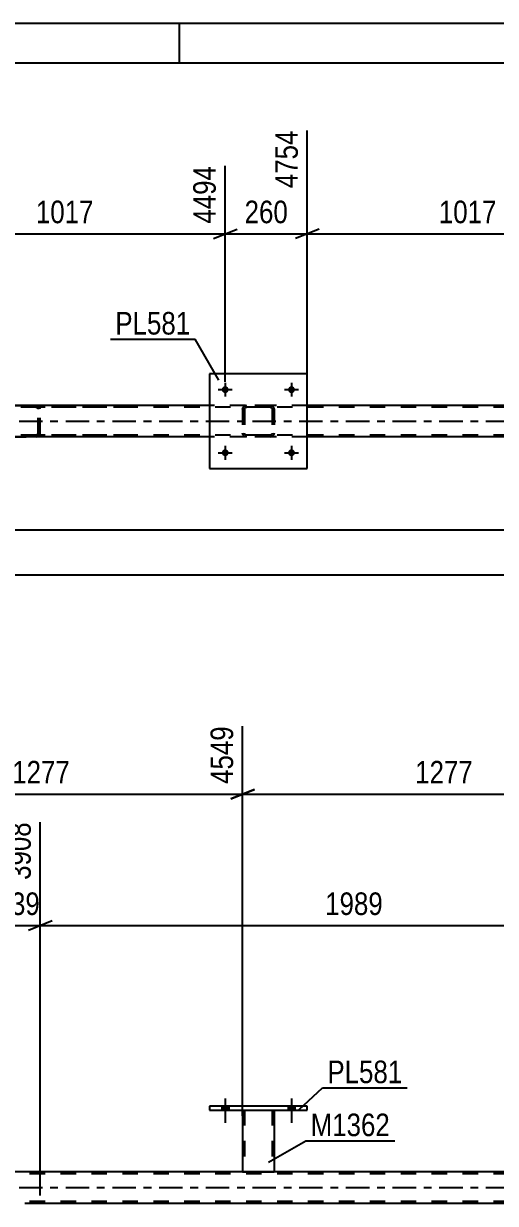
# Model space of a CAD drawing. Header units: millimetres. Extents: x 0 to 841, y 0 to 594.
# Drawn here: x 191.2 to 251, y 444.4 to 594 of the extents above; entities that cross this region are included whole.
import ezdxf

# ---------------------------------------------------------------- set-up
doc = ezdxf.new("R2010")
doc.units = ezdxf.units.MM
doc.linetypes.add('DXK_LINE_DOT2', pattern=[3.9198, 1.9599, -1.9599])
doc.linetypes.add('DXK_LINE_DOT3', pattern=[5.9187, 2.979, -0.9799, 0.9799, -0.9799])
doc.styles.add('Arial Narrow', font='ARIALN.TTF', dxfattribs={"height": 0.2})

# ---------------------------------------------------------------- blocks, each defined once
blk = doc.blocks.new('Unknown-272366397-1135')
at = {"color": 5, "linetype": 'Continuous'}
for p, q in [((841, 594), (0, 594)), ((211, 589), (211, 594)), ((836, 589), (5, 589))]:
    blk.add_line(p, q, dxfattribs=at)
blk = doc.blocks.new('Part-272366397-4423 - 4307')
at = {"color": 7, "linetype": 'DXK_LINE_DOT2'}
for p, q in [((758.41, 545.33), (95.95, 545.33)), ((227.19, 545.57), (214.79, 545.57)), ((758.41, 541.81), (95.95, 541.81)), ((227.19, 541.57), (214.79, 541.57))]:
    blk.add_line(p, q, dxfattribs=at)
at = {"color": 2, "linetype": 'Continuous'}
for p, q in [((214.79, 545.57), (176.11, 545.57)), ((265.87, 545.57), (227.19, 545.57)), ((214.79, 541.57), (176.11, 541.57)), ((265.87, 541.57), (227.19, 541.57))]:
    blk.add_line(p, q, dxfattribs=at)
at = {"color": 7, "linetype": 'DXK_LINE_DOT3'}
blk.add_line((95.95, 543.57), (758.41, 543.57), dxfattribs=at)
blk = doc.blocks.new('Part-272366397-4360 - 4307')
at = {"color": 7, "linetype": 'DXK_LINE_DOT2'}
for p, q in [((189.12, 545.26), (189.08, 545.09)), ((189.08, 542.05), (189.08, 545.09)), ((189.12, 545.27), (189.12, 545.26)), ((189.34, 545.09), (189.36, 545.18)), ((189.34, 542.05), (189.34, 545.09)), ((189.36, 545.18), (189.41, 545.26)), ((189.59, 545.57), (189.4, 545.53)), ((189.41, 545.26), (189.49, 545.31)), ((189.49, 545.31), (189.59, 545.33)), ((189.59, 545.57), (192.83, 545.57)), ((204.58, 545.57), (189.59, 545.57)), ((204.58, 545.33), (189.59, 545.33)), ((193.02, 545.53), (192.83, 545.57)), ((192.83, 545.33), (192.92, 545.31)), ((192.92, 545.31), (193.01, 545.26)), ((193.01, 545.26), (193.06, 545.18)), ((193.06, 545.18), (193.08, 545.09)), ((193.08, 542.05), (193.08, 545.09)), ((193.3, 545.26), (193.3, 545.27)), ((193.34, 545.09), (193.3, 545.26)), ((193.34, 542.05), (193.34, 545.09)), ((189.08, 542.05), (189.12, 541.87)), ((189.36, 541.96), (189.34, 542.05)), ((189.41, 541.88), (189.36, 541.96)), ((189.49, 541.83), (189.41, 541.88)), ((189.59, 541.81), (189.49, 541.83)), ((204.58, 541.81), (189.59, 541.81)), ((192.92, 541.83), (192.83, 541.81)), ((193.01, 541.88), (192.92, 541.83)), ((193.06, 541.96), (193.01, 541.88)), ((193.08, 542.05), (193.06, 541.96)), ((193.3, 541.87), (193.34, 542.05)), ((189.4, 541.61), (189.59, 541.57)), ((189.59, 541.57), (192.83, 541.57)), ((204.58, 541.57), (189.59, 541.57)), ((192.83, 541.57), (193.02, 541.61))]:
    blk.add_line(p, q, dxfattribs=at)
for centre, start, end in [((189.57, 545.07), 110.7583, 155.68), ((192.85, 545.07), 24.32, 69.2417), ((189.57, 542.07), 204.32, 249.2417), ((192.85, 542.07), 290.7583, 335.68)]:
    blk.add_arc(centre, 0.496, start, end, dxfattribs=at)
blk = doc.blocks.new('Part-272366397-7315 - 4307')
at = {"color": 2, "linetype": 'Continuous'}
for p, q in [((227.19, 549.57), (214.79, 549.57)), ((214.79, 549.57), (214.79, 537.57)), ((227.19, 537.57), (227.19, 549.57)), ((214.79, 537.57), (227.19, 537.57))]:
    blk.add_line(p, q, dxfattribs=at)
blk = doc.blocks.new('Part-272366397-7314 - 4307')
at = {"color": 7, "linetype": 'DXK_LINE_DOT2'}
for p, q in [((218.99, 545.09), (219.02, 545.27)), ((219.02, 545.27), (218.99, 545.09)), ((218.99, 545.09), (218.99, 542.05)), ((219.23, 545.09), (219.25, 545.18)), ((219.23, 545.09), (219.23, 542.05)), ((219.25, 545.18), (219.3, 545.26)), ((219.28, 545.53), (219.47, 545.57)), ((219.47, 545.57), (219.28, 545.53)), ((219.3, 545.26), (219.38, 545.31)), ((219.38, 545.31), (219.47, 545.33)), ((222.51, 545.57), (219.47, 545.57)), ((222.51, 545.33), (219.47, 545.33)), ((222.51, 545.57), (222.69, 545.53)), ((222.69, 545.53), (222.51, 545.57)), ((222.51, 545.33), (222.6, 545.31)), ((222.6, 545.31), (222.68, 545.26)), ((222.68, 545.26), (222.73, 545.18)), ((222.73, 545.18), (222.75, 545.09)), ((222.75, 545.09), (222.75, 542.05)), ((222.95, 545.27), (222.99, 545.09)), ((222.99, 545.09), (222.95, 545.27)), ((222.99, 545.09), (222.99, 542.05)), ((219.02, 541.87), (218.99, 542.05)), ((218.99, 542.05), (219.02, 541.87)), ((219.25, 541.96), (219.23, 542.05)), ((219.3, 541.88), (219.25, 541.96)), ((219.38, 541.83), (219.3, 541.88)), ((219.47, 541.81), (219.38, 541.83)), ((222.51, 541.81), (219.47, 541.81)), ((222.6, 541.83), (222.51, 541.81)), ((222.68, 541.88), (222.6, 541.83)), ((222.73, 541.96), (222.68, 541.88)), ((222.75, 542.05), (222.73, 541.96)), ((222.99, 542.05), (222.95, 541.87)), ((222.95, 541.87), (222.99, 542.05)), ((219.47, 541.57), (219.28, 541.61)), ((219.28, 541.61), (219.47, 541.57)), ((222.51, 541.57), (219.47, 541.57)), ((222.69, 541.61), (222.51, 541.57)), ((222.51, 541.57), (222.69, 541.61))]:
    blk.add_line(p, q, dxfattribs=at)
at = {"color": 7, "linetype": 'DXK_LINE_DOT3'}
blk.add_line((220.99, 543.57), (220.99, 543.57), dxfattribs=at)
at = {"color": 7, "linetype": 'DXK_LINE_DOT2'}
for centre, start, end in [((219.47, 545.09), 112.5, 157.5), ((219.47, 545.09), 112.5, 157.5), ((222.51, 545.09), 22.5, 67.5), ((222.51, 545.09), 22.5, 67.5), ((219.47, 542.05), 202.5, 247.5), ((219.47, 542.05), 202.5, 247.5), ((222.51, 542.05), 292.5, 337.5), ((222.51, 542.05), 292.5, 337.5)]:
    blk.add_arc(centre, 0.48, start, end, dxfattribs=at)
blk = doc.blocks.new('Bolt-272366397-7344 - 4307')
at = {"linetype": 'Continuous'}
for points in [[(217.23, 539.57, -1), (216.35, 539.57, -1)], [(225.63, 539.57, -1), (224.75, 539.57, -1)]]:
    blk.add_hatch(color=1, dxfattribs=at).paths.add_polyline_path(points)
at = {"color": 1, "linetype": 'Continuous'}
for p, q in [((216.79, 540.45), (216.79, 538.69)), ((225.19, 540.45), (225.19, 538.69)), ((215.91, 539.57), (217.67, 539.57)), ((224.31, 539.57), (226.07, 539.57))]:
    blk.add_line(p, q, dxfattribs=at)
blk = doc.blocks.new('Bolt-272366397-7345 - 4307')
at = {"linetype": 'Continuous'}
for points in [[(217.23, 547.57, -1), (216.35, 547.57, -1)], [(225.63, 547.57, -1), (224.75, 547.57, -1)]]:
    blk.add_hatch(color=1, dxfattribs=at).paths.add_polyline_path(points)
at = {"color": 1, "linetype": 'Continuous'}
for p, q in [((216.79, 548.45), (216.79, 546.69)), ((225.19, 548.45), (225.19, 546.69)), ((215.91, 547.57), (217.67, 547.57)), ((224.31, 547.57), (226.07, 547.57))]:
    blk.add_line(p, q, dxfattribs=at)
blk = doc.blocks.new('Bolt-272366397-6241 - 2830')
at = {"linetype": 'Continuous'}
for points in [[(216.35, 456.2), (217.23, 456.2), (217.23, 456.68), (216.35, 456.68)], [(224.75, 456.2), (225.63, 456.2), (225.63, 456.68), (224.75, 456.68)]]:
    blk.add_hatch(color=1, dxfattribs=at).paths.add_polyline_path(points)
at = {"color": 1, "linetype": 'Continuous'}
for p, q in [((216.35, 456.68), (216.35, 456.2)), ((216.79, 457.68), (216.79, 454.56)), ((217.23, 456.68), (217.23, 456.2)), ((224.75, 456.68), (224.75, 456.2)), ((225.19, 457.68), (225.19, 454.56)), ((225.63, 456.68), (225.63, 456.2))]:
    blk.add_line(p, q, dxfattribs=at)
blk = doc.blocks.new('Part-272366397-2989 - 2830')
at = {"color": 2, "linetype": 'Continuous'}
for p, q in [((751.77, 448.36), (95.95, 448.36)), ((272.9, 444.36), (193.34, 444.36))]:
    blk.add_line(p, q, dxfattribs=at)
at = {"color": 7, "linetype": 'DXK_LINE_DOT2'}
for p, q in [((758.41, 448.12), (95.95, 448.12)), ((758.41, 444.6), (95.95, 444.6)), ((193.34, 444.36), (187.76, 444.36))]:
    blk.add_line(p, q, dxfattribs=at)
at = {"color": 7, "linetype": 'DXK_LINE_DOT3'}
blk.add_line((95.95, 446.36), (758.41, 446.36), dxfattribs=at)
blk = doc.blocks.new('Part-272366397-6210 - 2830')
at = {"color": 2, "linetype": 'Continuous'}
for p, q in [((218.99, 456.2), (218.99, 448.36)), ((222.99, 456.2), (222.99, 448.36)), ((218.99, 448.36), (222.99, 448.36))]:
    blk.add_line(p, q, dxfattribs=at)
at = {"color": 7, "linetype": 'DXK_LINE_DOT2'}
for p, q in [((218.99, 456.2), (222.99, 456.2)), ((218.99, 456.2), (218.99, 456.2)), ((218.99, 456.2), (218.99, 456.2)), ((219.23, 456.2), (219.23, 448.36)), ((222.75, 456.2), (222.75, 448.36)), ((222.99, 456.2), (222.99, 456.2)), ((222.99, 456.2), (222.99, 456.2)), ((222.73, 448.36), (222.69, 448.36)), ((222.69, 448.36), (222.73, 448.36)), ((222.75, 448.36), (222.73, 448.36)), ((222.73, 448.36), (222.75, 448.36))]:
    blk.add_line(p, q, dxfattribs=at)
blk = doc.blocks.new('Part-272366397-6211 - 2830')
at = {"color": 2, "linetype": 'Continuous'}
for p, q in [((214.79, 456.68), (214.79, 456.2)), ((227.19, 456.68), (214.79, 456.68)), ((227.19, 456.2), (227.19, 456.68)), ((214.79, 456.2), (227.19, 456.2))]:
    blk.add_line(p, q, dxfattribs=at)
blk = doc.blocks.new('Bolt-272366397-6240 - 2830')
at = {"linetype": 'Continuous'}
for points in [[(216.35, 456.2), (217.23, 456.2), (217.23, 456.68), (216.35, 456.68)], [(224.75, 456.2), (225.63, 456.2), (225.63, 456.68), (224.75, 456.68)]]:
    blk.add_hatch(color=1, dxfattribs=at).paths.add_polyline_path(points)
at = {"color": 1, "linetype": 'Continuous'}
for p, q in [((216.35, 456.68), (216.35, 456.2)), ((216.79, 457.68), (216.79, 454.56)), ((217.23, 456.68), (217.23, 456.2)), ((224.75, 456.68), (224.75, 456.2)), ((225.19, 457.68), (225.19, 454.56)), ((225.63, 456.68), (225.63, 456.2))]:
    blk.add_line(p, q, dxfattribs=at)
blk = doc.blocks.new('StraightDimension-272366397-13902 - 4307')
at = {"color": 7, "linetype": 'Continuous'}
for p, q in [((227.19, 548.57), (227.19, 580.44)), ((267.87, 548.57), (267.87, 575.94)), ((228.69, 567.93), (225.69, 566.73)), ((227.19, 567.33), (267.87, 567.33)), ((266.37, 566.73), (269.37, 567.93))]:
    blk.add_line(p, q, dxfattribs=at)
at = {"color": 0}
blk.add_wipeout([(251.78, 568.08), (251.78, 572.28), (243.27, 572.28), (243.27, 568.08)], dxfattribs=at)
at = {"color": 3, "style": 'Arial Narrow'}
blk.add_text('1017', height=2.863, dxfattribs=at).set_placement((243.87, 568.68))
at = {"color": 0, "linetype": 'Continuous'}
blk.add_wipeout([(267.27, 576.54), (263.07, 576.54), (263.07, 568.03), (267.27, 568.03)], dxfattribs=at)
at = {"color": 3, "linetype": 'Continuous', "style": 'Arial Narrow'}
blk.add_text('5771', height=2.863, rotation=90.0002, dxfattribs=at).set_placement((266.67, 568.63))
blk = doc.blocks.new('StraightDimension-272366397-13904 - 4307')
at = {"color": 7, "linetype": 'Continuous'}
for p, q in [((176.11, 548.57), (176.11, 580.44)), ((216.79, 548.57), (216.79, 575.94)), ((177.61, 567.93), (174.61, 566.73)), ((176.11, 567.33), (216.79, 567.33)), ((215.29, 566.73), (218.29, 567.93))]:
    blk.add_line(p, q, dxfattribs=at)
at = {"color": 0}
blk.add_wipeout([(200.7, 568.08), (200.7, 572.28), (192.19, 572.28), (192.19, 568.08)], dxfattribs=at)
at = {"color": 3, "style": 'Arial Narrow'}
blk.add_text('1017', height=2.863, dxfattribs=at).set_placement((192.79, 568.68))
at = {"color": 0, "linetype": 'Continuous'}
blk.add_wipeout([(216.19, 576.54), (211.99, 576.54), (211.99, 568.03), (216.19, 568.03)], dxfattribs=at)
at = {"color": 3, "linetype": 'Continuous', "style": 'Arial Narrow'}
blk.add_text('4494', height=2.863, rotation=90.0002, dxfattribs=at).set_placement((215.59, 568.63))
blk = doc.blocks.new('StraightDimension-272366397-4458 - 4307')
at = {"color": 7, "linetype": 'Continuous'}
blk.add_line((58.83, 529.79), (758.41, 529.79), dxfattribs=at)
blk = doc.blocks.new('StraightDimension-272366397-9369 - 4307')
at = {"color": 7, "linetype": 'Continuous'}
blk.add_line((58.19, 524.07), (759.43, 524.07), dxfattribs=at)
blk = doc.blocks.new('StraightDimension-272366397-13903 - 4307')
at = {"color": 7, "linetype": 'Continuous'}
for p, q in [((227.19, 548.57), (227.19, 580.44)), ((216.79, 548.57), (216.79, 575.94)), ((215.29, 566.73), (218.29, 567.93)), ((216.79, 567.33), (227.19, 567.33)), ((228.69, 567.93), (225.69, 566.73))]:
    blk.add_line(p, q, dxfattribs=at)
at = {"color": 0}
blk.add_wipeout([(225.33, 568.08), (225.33, 572.28), (218.65, 572.28), (218.65, 568.08)], dxfattribs=at)
at = {"color": 3, "style": 'Arial Narrow'}
blk.add_text('260', height=2.863, dxfattribs=at).set_placement((219.25, 568.68))
at = {"color": 0, "linetype": 'Continuous'}
blk.add_wipeout([(226.59, 581.04), (222.39, 581.04), (222.39, 572.53), (226.59, 572.53)], dxfattribs=at)
at = {"color": 3, "linetype": 'Continuous', "style": 'Arial Narrow'}
blk.add_text('4754', height=2.863, rotation=90.0002, dxfattribs=at).set_placement((225.99, 573.13))
blk = doc.blocks.new('StraightDimension-272366397-3850 - 2830')
at = {"color": 7, "linetype": 'Continuous'}
for p, q in [((193.34, 445.36), (193.34, 492.71)), ((187.76, 445.36), (187.76, 488.21)), ((186.26, 478.99), (189.26, 480.19)), ((187.76, 479.59), (193.34, 479.59)), ((194.84, 480.19), (191.84, 478.99))]:
    blk.add_line(p, q, dxfattribs=at)
at = {"color": 0}
blk.add_wipeout([(193.89, 480.34), (193.89, 484.54), (187.21, 484.54), (187.21, 480.34)], dxfattribs=at)
at = {"color": 3, "style": 'Arial Narrow'}
blk.add_text('139', height=2.863, dxfattribs=at).set_placement((187.81, 480.94))
at = {"color": 0, "linetype": 'Continuous'}
blk.add_wipeout([(192.74, 493.31), (188.54, 493.31), (188.54, 484.79), (192.74, 484.79)], dxfattribs=at)
at = {"color": 3, "linetype": 'Continuous', "style": 'Arial Narrow'}
blk.add_text('3908', height=2.863, rotation=90.0002, dxfattribs=at).set_placement((192.14, 485.39))
blk = doc.blocks.new('StraightDimension-272366397-16121 - 2830')
at = {"color": 7, "linetype": 'Continuous'}
for p, q in [((167.91, 455.48), (167.91, 504.88)), ((218.99, 455.48), (218.99, 504.88)), ((169.41, 496.87), (166.41, 495.67)), ((217.49, 495.67), (220.49, 496.87)), ((167.91, 496.27), (218.99, 496.27))]:
    blk.add_line(p, q, dxfattribs=at)
at = {"color": 0}
blk.add_wipeout([(197.7, 497.02), (197.7, 501.22), (189.19, 501.22), (189.19, 497.02)], dxfattribs=at)
at = {"color": 3, "style": 'Arial Narrow'}
blk.add_text('1277', height=2.863, dxfattribs=at).set_placement((189.79, 497.62))
at = {"color": 0, "linetype": 'Continuous'}
blk.add_wipeout([(218.39, 505.48), (214.19, 505.48), (214.19, 496.97), (218.39, 496.97)], dxfattribs=at)
at = {"color": 3, "linetype": 'Continuous', "style": 'Arial Narrow'}
blk.add_text('4549', height=2.863, rotation=90.0002, dxfattribs=at).set_placement((217.79, 497.57))
blk = doc.blocks.new('StraightDimension-272366397-3874 - 2830')
at = {"color": 7, "linetype": 'Continuous'}
for p, q in [((193.34, 445.36), (193.34, 492.71)), ((272.9, 445.36), (272.9, 488.21)), ((194.84, 480.19), (191.84, 478.99)), ((193.34, 479.59), (272.9, 479.59)), ((271.4, 478.99), (274.4, 480.19))]:
    blk.add_line(p, q, dxfattribs=at)
at = {"color": 0}
blk.add_wipeout([(237.37, 480.34), (237.37, 484.54), (228.86, 484.54), (228.86, 480.34)], dxfattribs=at)
at = {"color": 3, "style": 'Arial Narrow'}
blk.add_text('1989', height=2.863, dxfattribs=at).set_placement((229.46, 480.94))
at = {"color": 0, "linetype": 'Continuous'}
blk.add_wipeout([(272.3, 488.81), (268.1, 488.81), (268.1, 480.29), (272.3, 480.29)], dxfattribs=at)
at = {"color": 3, "linetype": 'Continuous', "style": 'Arial Narrow'}
blk.add_text('5897', height=2.863, rotation=90.0002, dxfattribs=at).set_placement((271.7, 480.89))
blk = doc.blocks.new('StraightDimension-272366397-16120 - 2830')
at = {"color": 7, "linetype": 'Continuous'}
for p, q in [((218.99, 455.48), (218.99, 504.88)), ((270.07, 455.48), (270.07, 504.88)), ((220.49, 496.87), (217.49, 495.67)), ((268.57, 495.67), (271.57, 496.87)), ((218.99, 496.27), (270.07, 496.27))]:
    blk.add_line(p, q, dxfattribs=at)
at = {"color": 0}
blk.add_wipeout([(248.78, 497.02), (248.78, 501.22), (240.27, 501.22), (240.27, 497.02)], dxfattribs=at)
at = {"color": 3, "style": 'Arial Narrow'}
blk.add_text('1277', height=2.863, dxfattribs=at).set_placement((240.87, 497.62))
at = {"color": 0, "linetype": 'Continuous'}
blk.add_wipeout([(269.47, 505.48), (265.27, 505.48), (265.27, 496.97), (269.47, 496.97)], dxfattribs=at)
at = {"color": 3, "linetype": 'Continuous', "style": 'Arial Narrow'}
blk.add_text('5826', height=2.863, rotation=90.0002, dxfattribs=at).set_placement((268.87, 497.57))
blk = doc.blocks.new('Mark-272366397-14285 - 4307')
at = {"color": 0}
blk.add_wipeout([(212.36, 554.56), (212.36, 557.56), (202.86, 557.56), (202.86, 554.56)], dxfattribs=at)
blk.add_wipeout([(212.36, 554.56), (212.36, 557.56), (202.86, 557.56), (202.86, 554.56)], dxfattribs=at)
at = {"color": 30, "linetype": 'Continuous'}
for p in [(202.26, 553.96), (215.96, 548.76)]:
    blk.add_line(p, (212.96, 553.96), dxfattribs=at)
at = {"color": 3, "style": 'Arial Narrow'}
blk.add_text('PL581', height=2.863, dxfattribs=at).set_placement((202.86, 554.56))
blk = doc.blocks.new('Mark-272366397-14694 - 2830')
at = {"color": 0}
blk.add_wipeout([(239.24, 459.61), (239.24, 462.61), (229.74, 462.61), (229.74, 459.61)], dxfattribs=at)
blk.add_wipeout([(239.24, 459.61), (239.24, 462.61), (229.74, 462.61), (229.74, 459.61)], dxfattribs=at)
at = {"color": 30, "linetype": 'Continuous'}
for p, q in [((226.16, 456.27), (229.14, 459.01)), ((229.14, 459.01), (239.84, 459.01))]:
    blk.add_line(p, q, dxfattribs=at)
at = {"color": 3, "style": 'Arial Narrow'}
blk.add_text('PL581', height=2.863, dxfattribs=at).set_placement((229.74, 459.61))
blk = doc.blocks.new('Mark-272366397-14691 - 2830')
at = {"color": 0}
blk.add_wipeout([(237.67, 452.89), (237.67, 455.89), (227.62, 455.89), (227.62, 452.89)], dxfattribs=at)
blk.add_wipeout([(237.67, 452.89), (237.67, 455.89), (227.62, 455.89), (227.62, 452.89)], dxfattribs=at)
at = {"color": 30, "linetype": 'Continuous'}
for p, q in [((222.28, 449.59), (227.02, 452.29)), ((227.02, 452.29), (238.27, 452.29))]:
    blk.add_line(p, q, dxfattribs=at)
at = {"color": 3, "style": 'Arial Narrow'}
blk.add_text('M1362', height=2.863, dxfattribs=at).set_placement((227.62, 452.89))

msp = doc.modelspace()

# ---------------------------------------------------------------- block references
for name in ['Unknown-272366397-1135', 'Part-272366397-7315 - 4307', 'Bolt-272366397-7345 - 4307', 'Part-272366397-4423 - 4307', 'Part-272366397-4360 - 4307', 'Part-272366397-7314 - 4307', 'Bolt-272366397-7344 - 4307', 'Part-272366397-6211 - 2830', 'Bolt-272366397-6241 - 2830', 'Bolt-272366397-6240 - 2830', 'Part-272366397-6210 - 2830', 'Part-272366397-2989 - 2830']:
    msp.add_blockref(name, (0, 0))

# ---------------------------------------------------------------- next in the draw order: block references
for name in ['StraightDimension-272366397-13904 - 4307', 'StraightDimension-272366397-13902 - 4307', 'StraightDimension-272366397-4458 - 4307', 'StraightDimension-272366397-3850 - 2830']:
    msp.add_blockref(name, (0, 0))

# ---------------------------------------------------------------- next in the draw order: block references
for name in ['StraightDimension-272366397-13903 - 4307', 'StraightDimension-272366397-9369 - 4307', 'StraightDimension-272366397-16121 - 2830']:
    msp.add_blockref(name, (0, 0))

# ---------------------------------------------------------------- next in the draw order: block references
for name in ['Mark-272366397-14285 - 4307', 'StraightDimension-272366397-3874 - 2830']:
    msp.add_blockref(name, (0, 0))

# ---------------------------------------------------------------- next in the draw order: block references
msp.add_blockref('StraightDimension-272366397-16120 - 2830', (0, 0))

# ---------------------------------------------------------------- next in the draw order: block references
msp.add_blockref('Mark-272366397-14694 - 2830', (0, 0))

# ---------------------------------------------------------------- next in the draw order: block references
msp.add_blockref('Mark-272366397-14691 - 2830', (0, 0))

doc.saveas('drawing.dxf')
